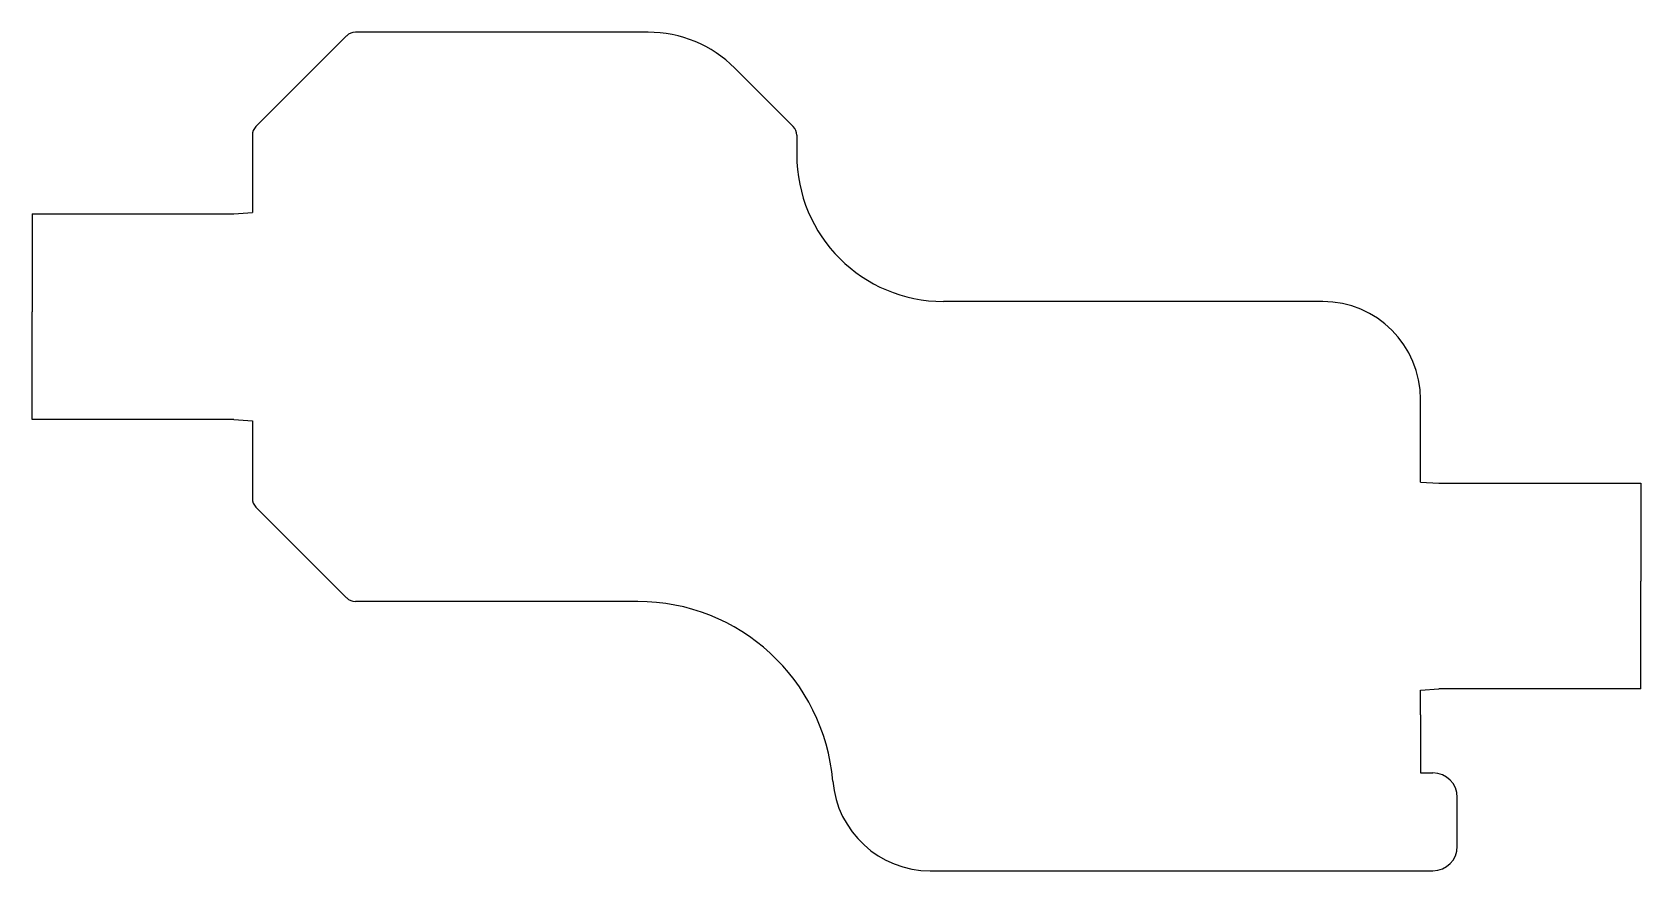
# Model space of a CAD drawing. Header units: millimetres. Extents: x -4.1 to 9.1, y 1.4 to 8.2.
import ezdxf

# ---------------------------------------------------------------- set-up
doc = ezdxf.new("R2010")
doc.units = ezdxf.units.MM
doc.layers.get('0').update_dxf_attribs({"linetype": 'CONTINUOUS'})

msp = doc.modelspace()

# ---------------------------------------------------------------- linework, layer by layer
for p, q in [((-2.24, 7.478), (-1.498, 8.22)), ((0.967, 8.249), (-1.427, 8.249)), ((1.674, 7.956), (2.152, 7.478)), ((-2.269, 7.408), (-2.269, 6.775)), ((2.181, 7.408), (2.181, 7.249)), ((-4.069, 6.765), (-4.069, 6.615)), ((-4.069, 6.765), (-3.869, 6.765)), ((-3.869, 6.765), (-2.419, 6.765)), ((-2.419, 6.765), (-2.269, 6.775)), ((-4.069, 6.615), (-4.069, 6.465)), ((-4.069, 6.465), (-4.069, 5.965)), ((-4.069, 5.885), (-4.069, 5.965)), ((6.481, 6.049), (3.381, 6.049)), ((-4.069, 5.385), (-4.069, 5.885)), ((-4.069, 5.235), (-4.069, 5.385)), ((-4.069, 5.085), (-4.069, 5.235)), ((7.281, 4.624), (7.281, 5.249)), ((-3.869, 5.085), (-4.069, 5.085)), ((-2.419, 5.085), (-3.869, 5.085)), ((-2.419, 5.085), (-2.269, 5.075)), ((-2.269, 5.075), (-2.269, 4.44)), ((7.281, 4.574), (7.281, 4.624)), ((7.281, 4.574), (7.431, 4.564)), ((7.431, 4.564), (8.881, 4.564)), ((8.881, 4.564), (9.081, 4.564)), ((9.081, 4.564), (9.081, 4.414)), ((-1.498, 3.628), (-2.24, 4.37)), ((9.081, 4.414), (9.081, 4.264)), ((9.081, 4.264), (9.081, 3.764)), ((9.081, 3.684), (9.081, 3.764)), ((9.081, 3.184), (9.081, 3.684)), ((0.881, 3.599), (-1.427, 3.599)), ((9.081, 3.034), (9.081, 3.184)), ((9.081, 2.884), (9.081, 3.034)), ((7.281, 2.874), (7.431, 2.884)), ((7.281, 2.674), (7.281, 2.874)), ((8.881, 2.884), (7.431, 2.884)), ((9.081, 2.884), (8.881, 2.884)), ((7.281, 2.674), (7.281, 2.199)), ((7.281, 2.199), (7.381, 2.199)), ((7.581, 1.599), (7.581, 1.999)), ((3.273, 1.399), (7.381, 1.399))]:
    msp.add_line(p, q)
for centre, radius, start, end in [((-1.427, 8.149), 0.1, 90, 135), ((0.967, 7.249), 1, 45, 90), ((-2.169, 7.408), 0.1, 135, 180), ((2.081, 7.408), 0.1, 0, 45), ((3.381, 7.249), 1.2, 180, 270), ((6.481, 5.249), 0.8, 0, 90), ((-2.169, 4.44), 0.1, 180, 225), ((-1.427, 3.699), 0.1, 225, 270), ((0.881, 1.999), 1.6, 4.7802, 90), ((3.273, 2.199), 0.8, 184.7802, 270), ((7.381, 1.999), 0.2, 0, 90), ((7.381, 1.599), 0.2, -90, 0)]:
    msp.add_arc(centre, radius, start, end)

doc.saveas('drawing.dxf')
